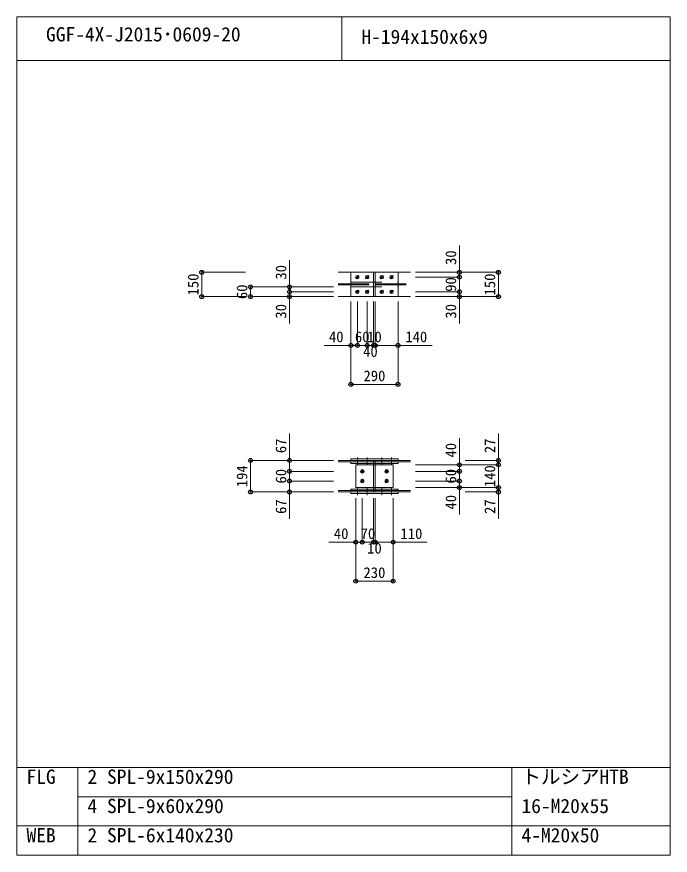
# Model space of a CAD drawing. Units: millimetres, scale not verified. Extents: x -8310 to 8310, y -4800 to 5700.
# Drawn here: x -8310 to -4290, y -4800 to 360 of the extents above; entities that cross this region are included whole.
import ezdxf
from ezdxf.enums import TextEntityAlignment as Align

# ---------------------------------------------------------------- set-up
doc = ezdxf.new("R2010")
doc.units = ezdxf.units.MM
doc.header["$LTSCALE"] = 30
doc.header["$PDMODE"] = 32
doc.header["$PDSIZE"] = 24
doc.linetypes.add('USER2', pattern=[9.525, 6.35, -3.175])
doc.layers.add('0-0', color=7, linetype='Continuous')
doc.layers.add('0-2', color=7, linetype='Continuous')
for name, color, linetype, lineweight in [('0-1', 7, 'Continuous', 18), ('0-5', 7, 'Continuous', 18), ('0-6', 7, 'USER2', 18), ('0-8', 7, 'Continuous', 18), ('0-9', 7, 'Continuous', 18), ('0-A', 7, 'Continuous', 18), ('0-B', 7, 'Continuous', 18)]:
    doc.layers.add(name, color=color, linetype=linetype, lineweight=lineweight)
doc.styles.add('ＭＳ ゴシック', font='')
doc.styles.get('ＭＳ ゴシック').set_extended_font_data('MS Gothic')

msp = doc.modelspace()

# ---------------------------------------------------------------- linework, layer by layer
at = {"layer": '0-0'}
for p in [(-7172, -1212.5), (-5587, -1212.5), (-5587, -1242.5), (-5347, -1212.5), (-6872, -1302.5), (-6632, -1302.5), (-6632, -1332.5), (-5587, -1332.5), (-7172, -1362.5), (-6872, -1362.5), (-6632, -1362.5), (-5587, -1362.5), (-5347, -1362.5), (-6254.5, -1662.5), (-6214.5, -1662.5), (-6154.5, -1662.5), (-6114.5, -1662.5), (-6104.5, -1662.5), (-5964.5, -1662.5), (-6254.5, -1902.5), (-5964.5, -1902.5), (-6872, -2370.5), (-6632, -2370.5), (-5347, -2370.5), (-5587, -2397.5), (-5347, -2397.5), (-6632, -2437.5), (-5587, -2437.5), (-6632, -2497.5), (-5587, -2497.5), (-5587, -2537.5), (-5347, -2537.5), (-6872, -2564.5), (-6632, -2564.5), (-5347, -2564.5), (-6224.5, -2873.5), (-6184.5, -2873.5), (-6114.5, -2873.5), (-6104.5, -2873.5), (-5994.5, -2873.5), (-6224.5, -3113.5), (-5994.5, -3113.5)]:
    msp.add_point(p, dxfattribs=at)
at = {"layer": '0-1'}
for p, q in [((-8310, -4800), (-8310, 360)), ((-8310, 360), (-4290, 360)), ((-6310, 90), (-6310, 360)), ((-4290, -4800), (-4290, 360)), ((-8310, 90), (-4290, 90)), ((-8310, -4260), (-4290, -4260)), ((-7935, -4800), (-7935, -4260)), ((-5265, -4800), (-5265, -4260)), ((-7935, -4440), (-5265, -4440)), ((-8310, -4620), (-4290, -4620)), ((-8310, -4800), (-4290, -4800))]:
    msp.add_line(p, q, dxfattribs=at)
at = {"layer": '0-5'}
for p, q in [((-6332, -1212.5), (-6114.5, -1212.5)), ((-6254.5, -1212.5), (-5964.5, -1212.5)), ((-6254.5, -1362.5), (-6254.5, -1212.5)), ((-6104.5, -1212.5), (-5887, -1212.5)), ((-6332, -1362.5), (-6114.5, -1362.5)), ((-6104.5, -1362.5), (-5887, -1362.5)), ((-6332, -2370.5), (-6114.5, -2370.5)), ((-6254.5, -2361.5), (-5964.5, -2361.5)), ((-6254.5, -2370.5), (-6254.5, -2361.5)), ((-6104.5, -2370.5), (-5887, -2370.5)), ((-6104.5, -2379.5), (-6104.5, -2370.5)), ((-6254.5, -2379.5), (-5964.5, -2379.5)), ((-6254.5, -2388.5), (-6254.5, -2379.5)), ((-6224.5, -2397.5), (-5994.5, -2397.5)), ((-6224.5, -2537.5), (-6224.5, -2397.5)), ((-6114.5, -2397.5), (-6114.5, -2388.5)), ((-6104.5, -2379.5), (-5887, -2379.5)), ((-6104.5, -2397.5), (-6104.5, -2388.5)), ((-6332, -2555.5), (-6114.5, -2555.5)), ((-6254.5, -2546.5), (-6114.5, -2546.5)), ((-6254.5, -2555.5), (-6254.5, -2546.5)), ((-6254.5, -2555.5), (-6114.5, -2555.5)), ((-6254.5, -2564.5), (-6114.5, -2564.5)), ((-6254.5, -2573.5), (-6254.5, -2564.5)), ((-6254.5, -2573.5), (-6114.5, -2573.5)), ((-6114.5, -2546.5), (-6114.5, -2537.5)), ((-6114.5, -2546.5), (-5964.5, -2546.5)), ((-6114.5, -2555.5), (-5964.5, -2555.5)), ((-6114.5, -2564.5), (-5964.5, -2564.5)), ((-6114.5, -2573.5), (-5964.5, -2573.5)), ((-6104.5, -2546.5), (-6104.5, -2537.5)), ((-6104.5, -2564.5), (-5887, -2564.5)), ((-5964.5, -2555.5), (-5964.5, -2546.5)), ((-5964.5, -2573.5), (-5964.5, -2564.5))]:
    msp.add_line(p, q, dxfattribs=at)
for points in [[(-6254.5, -1362.5), (-5964.5, -1362.5), (-5964.5, -1212.5)], [(-6332, -2379.5), (-6114.5, -2379.5), (-6114.5, -2370.5)], [(-6254.5, -2370.5), (-5964.5, -2370.5), (-5964.5, -2361.5)], [(-6254.5, -2388.5), (-5964.5, -2388.5), (-5964.5, -2379.5)], [(-6224.5, -2537.5), (-5994.5, -2537.5), (-5994.5, -2397.5)], [(-6332, -2564.5), (-6114.5, -2564.5), (-6114.5, -2555.5)], [(-6104.5, -2564.5), (-6104.5, -2555.5), (-5887, -2555.5)]]:
    msp.add_lwpolyline(points, dxfattribs=at)
at = {"layer": '0-6'}
for p, q in [((-6254.5, -1212.5), (-5964.5, -1212.5)), ((-6114.5, -1362.5), (-6114.5, -1212.5)), ((-6104.5, -1362.5), (-6104.5, -1212.5)), ((-6332, -1284.5), (-6114.5, -1284.5)), ((-6254.5, -1272.5), (-5964.5, -1272.5)), ((-6104.5, -1284.5), (-5887, -1284.5)), ((-6332, -1290.5), (-6114.5, -1290.5)), ((-6254.5, -1302.5), (-5964.5, -1302.5)), ((-6104.5, -1290.5), (-5887, -1290.5)), ((-6254.5, -1362.5), (-5964.5, -1362.5)), ((-6114.5, -2388.5), (-6114.5, -2379.5)), ((-6114.5, -2537.5), (-6114.5, -2397.5)), ((-6104.5, -2388.5), (-6104.5, -2379.5)), ((-6104.5, -2537.5), (-6104.5, -2397.5)), ((-6114.5, -2555.5), (-6114.5, -2546.5)), ((-6104.5, -2555.5), (-6104.5, -2546.5))]:
    msp.add_line(p, q, dxfattribs=at)
at = {"layer": '0-8'}
for p, q in [((-6223.84, -1251.84), (-6205.17, -1233.17)), ((-6214.5, -1253.5), (-6214.5, -1231.5)), ((-6163.84, -1251.84), (-6145.17, -1233.17)), ((-6154.5, -1253.5), (-6154.5, -1231.5)), ((-6073.84, -1251.84), (-6055.17, -1233.17)), ((-6064.5, -1253.5), (-6064.5, -1231.5)), ((-6013.84, -1251.84), (-5995.17, -1233.17)), ((-6004.5, -1253.5), (-6004.5, -1231.5)), ((-6225.5, -1242.5), (-6203.5, -1242.5)), ((-6165.5, -1242.5), (-6143.5, -1242.5)), ((-6075.5, -1242.5), (-6053.5, -1242.5)), ((-6015.5, -1242.5), (-5993.5, -1242.5)), ((-6225.5, -1332.5), (-6203.5, -1332.5)), ((-6223.84, -1341.84), (-6205.17, -1323.17)), ((-6214.5, -1343.5), (-6214.5, -1321.5)), ((-6165.5, -1332.5), (-6143.5, -1332.5)), ((-6163.84, -1341.84), (-6145.17, -1323.17)), ((-6154.5, -1343.5), (-6154.5, -1321.5)), ((-6075.5, -1332.5), (-6053.5, -1332.5)), ((-6073.84, -1341.84), (-6055.17, -1323.17)), ((-6064.5, -1343.5), (-6064.5, -1321.5)), ((-6015.5, -1332.5), (-5993.5, -1332.5)), ((-6013.84, -1341.84), (-5995.17, -1323.17)), ((-6004.5, -1343.5), (-6004.5, -1321.5)), ((-6195.5, -2437.5), (-6173.5, -2437.5)), ((-6193.84, -2446.84), (-6175.17, -2428.17)), ((-6184.5, -2448.5), (-6184.5, -2426.5)), ((-6045.5, -2437.5), (-6023.5, -2437.5)), ((-6043.84, -2446.84), (-6025.17, -2428.17)), ((-6034.5, -2448.5), (-6034.5, -2426.5)), ((-6195.5, -2497.5), (-6173.5, -2497.5)), ((-6193.84, -2506.84), (-6175.17, -2488.17)), ((-6184.5, -2508.5), (-6184.5, -2486.5)), ((-6045.5, -2497.5), (-6023.5, -2497.5)), ((-6043.84, -2506.84), (-6025.17, -2488.17)), ((-6034.5, -2508.5), (-6034.5, -2486.5))]:
    msp.add_line(p, q, dxfattribs=at)
at = {"layer": '0-9'}
for p, q in [((-6214.5, -2351.5), (-6214.5, -2398.5)), ((-6154.5, -2351.5), (-6154.5, -2398.5)), ((-6064.5, -2351.5), (-6064.5, -2398.5)), ((-6004.5, -2351.5), (-6004.5, -2398.5)), ((-6214.5, -2583.5), (-6214.5, -2536.5)), ((-6154.5, -2583.5), (-6154.5, -2536.5)), ((-6064.5, -2583.5), (-6064.5, -2536.5)), ((-6004.5, -2583.5), (-6004.5, -2536.5))]:
    msp.add_line(p, q, dxfattribs=at)
at = {"layer": '0-A'}
for p, q in [((-6902, -1212.5), (-7172, -1212.5)), ((-5857, -1212.5), (-5587, -1212.5)), ((-5857, -1212.5), (-5347, -1212.5)), ((-5857, -1242.5), (-5587, -1242.5)), ((-6362, -1302.5), (-6872, -1302.5)), ((-6362, -1302.5), (-6632, -1302.5)), ((-6362, -1332.5), (-6632, -1332.5)), ((-6632, -1527.5), (-6632, -1332.5)), ((-5857, -1332.5), (-5587, -1332.5)), ((-5587, -1527.5), (-5587, -1332.5)), ((-6362, -1362.5), (-6632, -1362.5)), ((-6254.5, -1392.5), (-6254.5, -1662.5)), ((-6254.5, -1392.5), (-6254.5, -1902.5)), ((-6214.5, -1392.5), (-6214.5, -1662.5)), ((-6214.5, -1392.5), (-6214.5, -1662.5)), ((-6154.5, -1392.5), (-6154.5, -1662.5)), ((-6154.5, -1392.5), (-6154.5, -1662.5)), ((-6114.5, -1392.5), (-6114.5, -1662.5)), ((-6114.5, -1392.5), (-6114.5, -1662.5)), ((-6104.5, -1392.5), (-6104.5, -1662.5)), ((-6104.5, -1392.5), (-6104.5, -1662.5)), ((-5964.5, -1392.5), (-5964.5, -1662.5)), ((-5964.5, -1392.5), (-5964.5, -1902.5)), ((-5857, -1362.5), (-5587, -1362.5)), ((-6419.5, -1662.5), (-6214.5, -1662.5)), ((-6214.5, -1662.5), (-6154.5, -1662.5)), ((-6154.5, -1662.5), (-6114.5, -1662.5)), ((-6114.5, -1662.5), (-6104.5, -1662.5)), ((-6104.5, -1662.5), (-5754.5, -1662.5)), ((-6254.5, -1902.5), (-5964.5, -1902.5)), ((-6362, -2370.5), (-6872, -2370.5)), ((-6362, -2370.5), (-6632, -2370.5)), ((-5552.06, -2370.5), (-5347, -2370.5)), ((-5857, -2397.5), (-5587, -2397.5)), ((-5857, -2397.5), (-5347, -2397.5)), ((-6362, -2437.5), (-6632, -2437.5)), ((-5857, -2437.5), (-5587, -2437.5)), ((-6362, -2497.5), (-6632, -2497.5)), ((-6632, -2729.5), (-6632, -2497.5)), ((-5857, -2497.5), (-5587, -2497.5)), ((-5587, -2702.5), (-5587, -2497.5)), ((-6362, -2564.5), (-6632, -2564.5)), ((-5857, -2537.5), (-5587, -2537.5)), ((-5857, -2537.5), (-5347, -2537.5)), ((-5552.06, -2564.5), (-5347, -2564.5)), ((-5347, -2729.5), (-5347, -2537.5)), ((-6224.5, -2603.5), (-6224.5, -2873.5)), ((-6224.5, -2603.5), (-6224.5, -3113.5)), ((-6184.5, -2603.5), (-6184.5, -2873.5)), ((-6184.5, -2603.5), (-6184.5, -2873.5)), ((-6114.5, -2603.5), (-6114.5, -2873.5)), ((-6114.5, -2603.5), (-6114.5, -2873.5)), ((-6104.5, -2603.5), (-6104.5, -2873.5)), ((-6104.5, -2603.5), (-6104.5, -2873.5)), ((-5994.5, -2603.5), (-5994.5, -2873.5)), ((-5994.5, -2603.5), (-5994.5, -3113.5)), ((-6389.5, -2873.5), (-6184.5, -2873.5)), ((-6184.5, -2873.5), (-6114.5, -2873.5)), ((-6114.5, -2873.5), (-6104.5, -2873.5)), ((-6104.5, -2873.5), (-5784.5, -2873.5)), ((-6224.5, -3113.5), (-5994.5, -3113.5))]:
    msp.add_line(p, q, dxfattribs=at)
for points in [[(-5857, -1242.5), (-5587, -1242.5), (-5587, -1047.5)], [(-6362, -1332.5), (-6632, -1332.5), (-6632, -1137.5)], [(-6902, -1362.5), (-7172, -1362.5), (-7172, -1212.5)], [(-5857, -1362.5), (-5347, -1362.5), (-5347, -1212.5)], [(-5857, -1332.5), (-5587, -1332.5), (-5587, -1242.5)], [(-6362, -1362.5), (-6872, -1362.5), (-6872, -1302.5)], [(-6362, -2437.5), (-6632, -2437.5), (-6632, -2205.5)], [(-5857, -2397.5), (-5347, -2397.5), (-5347, -2205.5)], [(-5857, -2437.5), (-5587, -2437.5), (-5587, -2232.5)], [(-6362, -2564.5), (-6872, -2564.5), (-6872, -2370.5)], [(-5857, -2537.5), (-5347, -2537.5), (-5347, -2397.5)], [(-6362, -2497.5), (-6632, -2497.5), (-6632, -2437.5)], [(-5857, -2497.5), (-5587, -2497.5), (-5587, -2437.5)]]:
    msp.add_lwpolyline(points, dxfattribs=at)
at = {"layer": '0-B'}
for centre in [(-6214.5, -1242.5), (-6154.5, -1242.5), (-6064.5, -1242.5), (-6004.5, -1242.5), (-6214.5, -1332.5), (-6154.5, -1332.5), (-6064.5, -1332.5), (-6004.5, -1332.5), (-6184.5, -2437.5), (-6034.5, -2437.5), (-6184.5, -2497.5), (-6034.5, -2497.5)]:
    msp.add_circle(centre, 11, dxfattribs=at)

# ---------------------------------------------------------------- texts
at = {"layer": '0-2', "style": 'ＭＳ ゴシック'}
for s, p in [('GGF-4X-J2015･0609-20', (-8130, 181.8)), ('H-194x150x6x9', (-6190, 166.8)), ('FLG', (-8250, -4387.2)), ('2', (-7875, -4387.2)), ('SPL-9x150x290', (-7755, -4387.2)), ('トルシアHTB', (-5205, -4387.2)), ('4', (-7875, -4567.2)), ('SPL-9x60x290', (-7755, -4567.2)), ('16-M20x55', (-5205, -4567.2)), ('WEB', (-8250, -4747.2)), ('2', (-7875, -4747.2)), ('SPL-6x140x230', (-7755, -4747.2)), ('4-M20x50', (-5205, -4747.2))]:
    msp.add_text(s, height=87.98, dxfattribs=at).set_placement(p, align=Align.BOTTOM_LEFT)
at = {"layer": '0-A', "style": 'ＭＳ ゴシック'}
for s, p in [('30', (-5587, -1167.5)), ('30', (-6632, -1257.5)), ('150', (-7172, -1355)), ('150', (-5347, -1355)), ('90', (-5587, -1332.5)), ('60', (-6872, -1377.5)), ('30', (-6632, -1497.5)), ('30', (-5587, -1497.5)), ('67', (-6632, -2325.5)), ('40', (-5587, -2352.5)), ('27', (-5347, -2325.5)), ('194', (-6872, -2535)), ('140', (-5347, -2535)), ('60', (-6632, -2512.5)), ('60', (-5587, -2512.5)), ('67', (-6632, -2699.5)), ('40', (-5587, -2672.5)), ('27', (-5347, -2699.5))]:
    msp.add_text(s, height=65.98, rotation=90, dxfattribs=at).set_placement(p, align=Align.BOTTOM_LEFT)
for s, p in [('40', (-6389.5, -1662.5)), ('60', (-6229.5, -1662.5)), ('10', (-6154.5, -1662.5)), ('140', (-5919.5, -1662.5)), ('40', (-6179.5, -1752.5)), ('290', (-6177, -1902.5)), ('40', (-6359.5, -2873.5)), ('70', (-6194.5, -2873.5)), ('110', (-5949.5, -2873.5)), ('10', (-6154.5, -2963.5)), ('230', (-6177, -3113.5))]:
    msp.add_text(s, height=65.98, dxfattribs=at).set_placement(p, align=Align.BOTTOM_LEFT)

doc.saveas('drawing.dxf')
